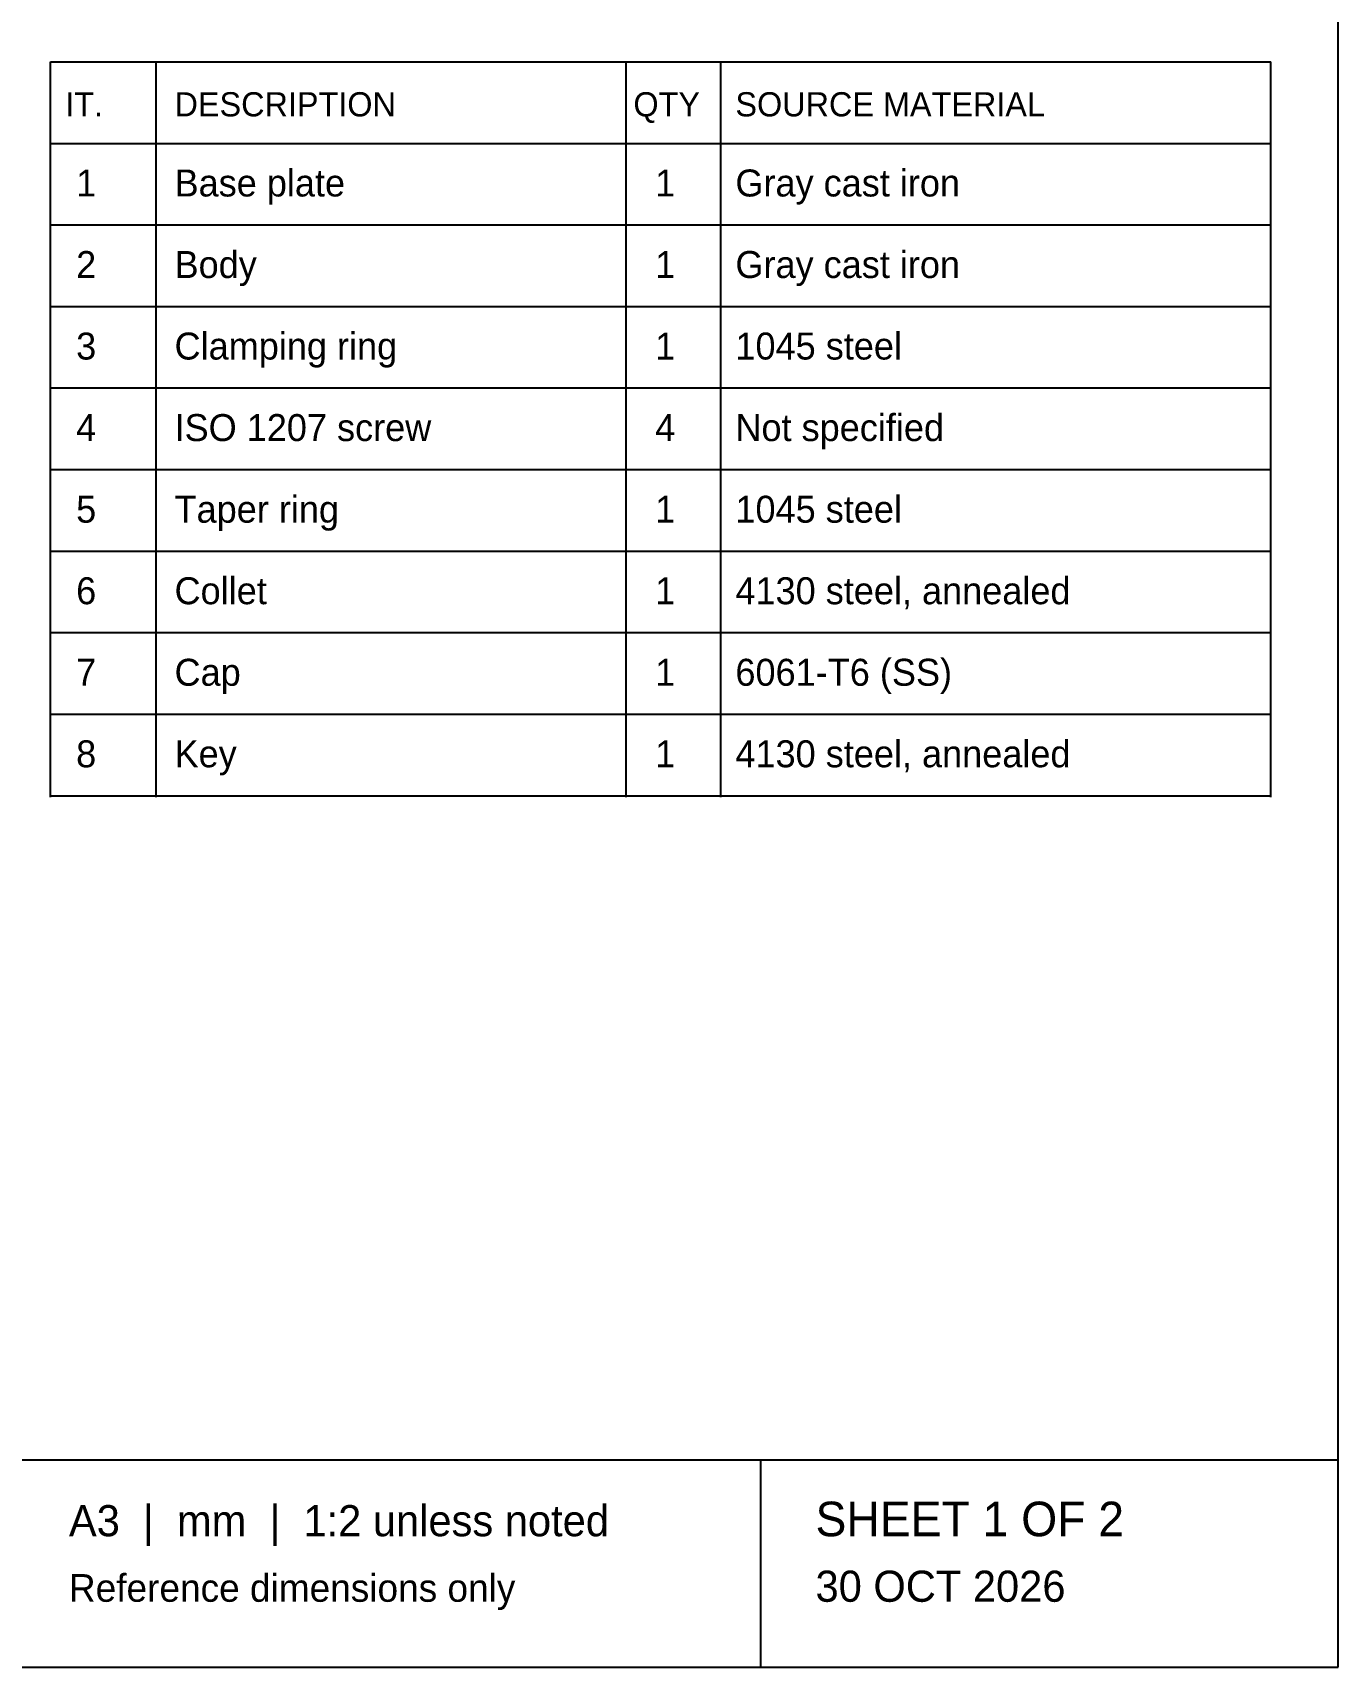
# Model space of a CAD drawing. Header units: millimetres. Extents: x 8 to 862, y 8 to 289.
# Drawn here: x 285.8 to 412.2, y 7.8 to 166.2 of the extents above; entities that cross this region are included whole.
import ezdxf

# ---------------------------------------------------------------- set-up
doc = ezdxf.new("R2010")
doc.units = ezdxf.units.MM
doc.layers.add('BORDER', color=7, linetype='Continuous')
doc.layers.add('NOTES', color=7, linetype='Continuous')

msp = doc.modelspace()

# ---------------------------------------------------------------- linework, layer by layer
at = {"layer": 'BORDER'}
for p, q in [((412.24, 7.76), (412.24, 289.24)), ((287.51, 92.07), (287.51, 163.34)), ((287.51, 163.34), (405.69, 163.34)), ((297.74, 92.07), (297.74, 163.34)), ((343.25, 92.07), (343.25, 163.34)), ((352.42, 92.07), (352.42, 163.34)), ((405.69, 92.07), (405.69, 163.34)), ((287.51, 155.43), (405.69, 155.43)), ((287.51, 147.53), (405.69, 147.53)), ((287.51, 139.63), (405.69, 139.63)), ((287.51, 131.73), (405.69, 131.73)), ((287.51, 123.82), (405.69, 123.82)), ((287.51, 115.92), (405.69, 115.92)), ((287.51, 108.02), (405.69, 108.02)), ((287.51, 100.12), (405.69, 100.12)), ((287.51, 92.22), (405.69, 92.22)), ((7.76, 27.87), (412.24, 27.87)), ((356.31, 7.76), (356.31, 27.87)), ((7.76, 7.76), (412.24, 7.76))]:
    msp.add_line(p, q, dxfattribs=at)

# ---------------------------------------------------------------- texts
at = {"layer": 'NOTES'}
for s, height, p in [('IT.', 2.346, (288.92, 158.04)), ('DESCRIPTION', 2.346, (299.51, 158.04)), ('QTY', 2.346, (343.96, 158.04)), ('SOURCE MATERIAL', 2.346, (353.84, 158.04)), ('1', 2.61, (289.98, 150.28)), ('Base plate', 2.614, (299.51, 150.28)), ('1', 2.61, (346.07, 150.28)), ('Gray cast iron', 2.6141, (353.84, 150.28)), ('2', 2.61, (289.98, 142.38)), ('Body', 2.614, (299.51, 142.38)), ('1', 2.61, (346.07, 142.38)), ('Gray cast iron', 2.6141, (353.84, 142.38)), ('3', 2.61, (289.98, 134.48)), ('Clamping ring', 2.6141, (299.51, 134.48)), ('1', 2.61, (346.07, 134.48)), ('1045 steel', 2.614, (353.84, 134.48)), ('4', 2.61, (289.98, 126.58)), ('ISO 1207 screw', 2.6141, (299.51, 126.58)), ('4', 2.61, (346.07, 126.58)), ('Not specified', 2.6141, (353.84, 126.58)), ('5', 2.61, (289.98, 118.67)), ('Taper ring', 2.614, (299.51, 118.67)), ('1', 2.61, (346.07, 118.67)), ('1045 steel', 2.614, (353.84, 118.67)), ('6', 2.61, (289.98, 110.77)), ('Collet', 2.614, (299.51, 110.77)), ('1', 2.61, (346.07, 110.77)), ('4130 steel, annealed', 2.6141, (353.84, 110.77)), ('7', 2.61, (289.98, 102.87)), ('Cap', 2.614, (299.51, 102.87)), ('1', 2.61, (346.07, 102.87)), ('6061-T6 (SS)', 2.6141, (353.84, 102.87)), ('8', 2.61, (289.98, 94.97)), ('Key', 2.614, (299.51, 94.97)), ('1', 2.61, (346.07, 94.97)), ('4130 steel, annealed', 2.6141, (353.84, 94.97)), ('SHEET 1 OF 2', 3.3514, (361.6, 20.46)), ('A3  |  mm  |  1:2 unless noted', 3.0162, (289.28, 20.46)), ('Reference dimensions only', 2.6811, (289.28, 14.11)), ('30 OCT 2026', 3.0162, (361.6, 14.11))]:
    msp.add_text(s, height=height, dxfattribs=at).set_placement(p)

doc.saveas('drawing.dxf')
